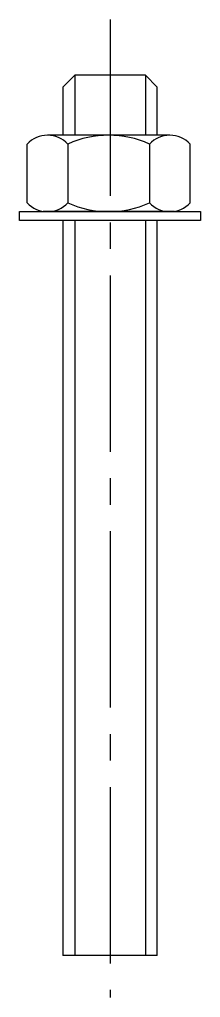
# Model space of a CAD drawing. Extents: x -408 to 1508121, y -29672 to 868845.
# Drawn here: x 1317116.8 to 1317147.5, y 206000.2 to 206166.4 of the extents above; entities that cross this region are included whole.
import ezdxf

# ---------------------------------------------------------------- set-up
doc = ezdxf.new("R2010")
doc.units = 0
doc.header["$MEASUREMENT"] = 0
doc.linetypes.add('CENTRE', pattern=[58, 40, -6, 6, -6])
doc.layers.get('0').update_dxf_attribs({"lineweight": 25})

# ---------------------------------------------------------------- blocks, each defined once
blk = doc.blocks.new('*U25')
at = {"color": 8, "linetype": 'CENTRE', "ltscale": 0.75}
blk.add_line((0, 34.17), (0, -132.1), dxfattribs=at)
for p, q in [((-8, 22.68), (-6, 24.68)), ((6, 24.68), (-6, 24.68)), ((6, 24.68), (8, 22.68)), ((-8, 22.68), (-8, 14.5)), ((8, 14.5), (8, 22.68)), ((10.16, 14.5), (-10.61, 14.5)), ((-14.08, 3), (-14.08, 13)), ((-7.15, 13), (-7.15, 3)), ((6.7, 13), (6.7, 3)), ((13.62, 3), (13.62, 13)), ((10.92, 1.5), (-11.37, 1.5)), ((-8, 0), (-8, -125)), ((8, -125), (8, 0)), ((8, -125), (-8, -125))]:
    blk.add_line(p, q)
at = {"color": 8}
for p, q in [((-6, 24.68), (-6, 14.5)), ((6, 24.68), (6, 14.5)), ((-6, 0), (-6, -125)), ((6, 0), (6, -125))]:
    blk.add_line(p, q, dxfattribs=at)
blk.add_lwpolyline([(-15.35, 0), (-15.35, 1.5), (15.35, 1.5), (15.35, 0), (-15.35, 0)])
for centre, radius, start, end in [((-10.61, 9.75), 4.75, 43.1459, 136.8541), ((-0.23, -2.24), 16.74, 65.5563, 114.4437), ((10.16, 9.75), 4.75, 43.1459, 136.8541), ((-10.61, 6.25), 4.75, 223.1459, 316.8541), ((-0.23, 18.24), 16.74, 245.5563, 294.4437), ((10.16, 6.25), 4.75, 223.1459, 316.8541)]:
    blk.add_arc(centre, radius, start, end)

msp = doc.modelspace()

# ---------------------------------------------------------------- block references
msp.add_blockref('*U25', (1317132.13, 206132.26))

doc.saveas('drawing.dxf')
